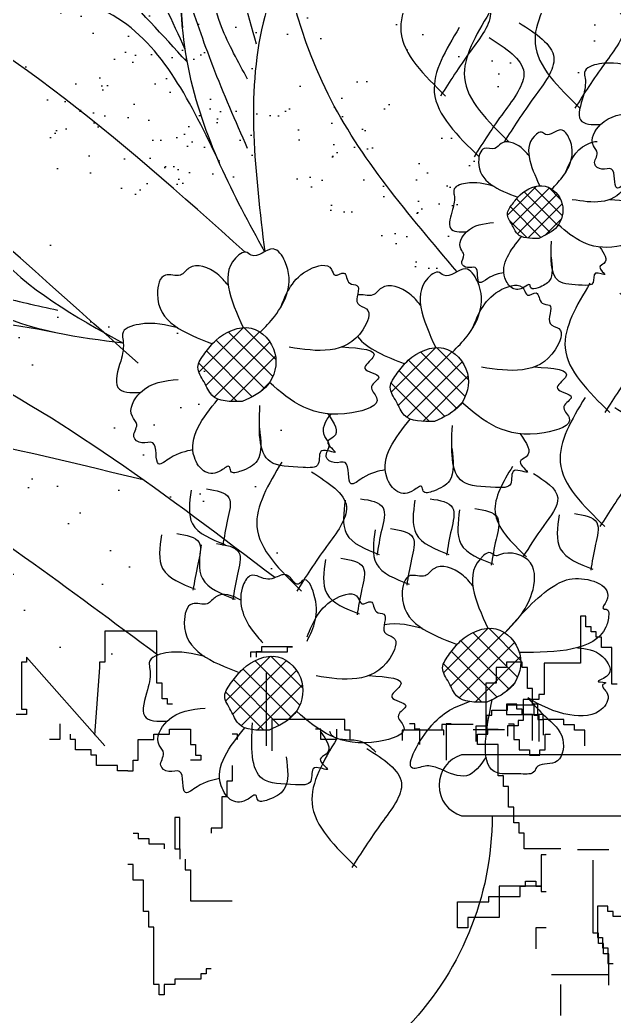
# Model space of a CAD drawing. Extents: x 686 to 7153, y 6615 to 11583.
# Drawn here: x 4427.6 to 4494.8, y 8454.2 to 8566.9 of the extents above; entities that cross this region are included whole.
import ezdxf

# ---------------------------------------------------------------- set-up
doc = ezdxf.new("R2010")
doc.units = 0
doc.header["$MEASUREMENT"] = 0
for name, color, linetype in [('3', 3, 'CONTINUOUS'), ('7', 7, 'CONTINUOUS'), ('TEXT', 3, 'CONTINUOUS')]:
    doc.layers.add(name, color=color, linetype=linetype)

# ---------------------------------------------------------------- blocks, each defined once
blk = doc.blocks.new('花03')
at = {"layer": '3'}
h = blk.add_hatch(dxfattribs=at)
h.set_pattern_fill('AR-SAND', color=256, scale=10, style=0)
h.set_pattern_definition([(142.5, (2132.02, 555.678), (1.1339, 34.68283), [0, -27.36, 0, -30.6, 0, -29.25]), (172.5, (2132.02, 555.68), (-31.856, 50.7986), [0, -14.76, 0, -24.66, 0, -9.45]), (212.5, (2154.16, 555.678), (-56.05455, 0.10186), [0, -9, 0, -32.4, 0, -42.3]), (222.5, (2154.16, 555.68), (-54.1103, 15.7982), [0, -4.5, 0, -21.24, 0, -24.3])])
edge = h.paths.add_edge_path()
edge.add_spline(control_points=[(582.15, 824.79), (623.98, 848.77), (736.66, 906.11), (864, 879.07), (943.82, 860.79)], knot_values=[5.680597, 5.680597, 5.680597, 5.680597, 83.83194, 214.07198, 214.07198, 214.07198, 214.07198], degree=3, periodic=0)
edge.add_line((943.82, 860.79), (949.68, 826.62))
edge.add_line((949.68, 826.62), (904.77, 811.76))
edge.add_spline(control_points=[(904.77, 811.76), (904.65, 811.76), (897.02, 811.58), (887.17, 806.8), (879.18, 811.38), (877.82, 812.16)], knot_values=[18.313848, 18.313848, 18.313848, 18.313848, 18.60136, 36.473271, 40.143257, 40.143257, 40.143257, 40.143257], degree=3, periodic=0)
edge.add_spline(control_points=[(877.82, 812.16), (880.04, 809.77), (882.27, 807.38), (884.53, 805.06)], knot_values=[0, 0, 0, 0, 7.548312, 7.548312, 7.548312, 7.548312], degree=3, periodic=0)
edge.add_line((884.53, 805.06), (571.57, 701.47))
edge.add_line((571.57, 701.47), (582.15, 824.79))
h = blk.add_hatch(dxfattribs=at)
h.set_pattern_fill('AR-SAND', color=256, scale=10, style=0)
h.set_pattern_definition([(142.5, (973.54, 207.076), (1.1339, 34.6828), [0, -27.36, 0, -30.6, 0, -29.25]), (172.5, (973.54, 207.076), (-31.856, 50.7986), [0, -14.76, 0, -24.66, 0, -9.45]), (212.5, (995.68, 207.076), (-56.0546, 0.1019), [0, -9, 0, -32.4, 0, -42.3]), (222.5, (995.68, 207.076), (-54.1103, 15.7982), [0, -4.5, 0, -21.24, 0, -24.3])])
edge = h.paths.add_edge_path()
edge.add_line((318.01, 812.9), (347.35, 815.95))
edge.add_line((347.35, 815.95), (328.4, 836.71))
edge.add_line((328.4, 836.71), (355.9, 836.71))
edge.add_line((355.9, 836.71), (368.13, 855.03))
edge.add_line((368.13, 855.03), (371.79, 831.22))
edge.add_line((371.79, 831.22), (402.35, 818.4))
edge.add_line((402.35, 818.4), (441.46, 806.79))
edge.add_line((441.46, 806.79), (486.07, 829.39))
edge.add_line((486.07, 829.39), (509.3, 866.02))
edge.add_line((509.3, 866.02), (519.68, 843.43))
edge.add_line((519.68, 843.43), (541.07, 851.98))
edge.add_line((541.07, 851.98), (567.35, 850.14))
edge.add_line((567.35, 850.14), (565.52, 830.61))
edge.add_line((565.52, 830.61), (534.35, 788.48))
edge.add_line((534.35, 788.48), (621.13, 787.26))
edge.add_line((621.13, 787.26), (619.3, 771.38))
edge.add_line((619.3, 771.38), (629.69, 741.47))
edge.add_line((629.69, 741.47), (626.02, 732.92))
edge.add_line((626.02, 732.92), (624.8, 709.72))
edge.add_line((624.8, 709.72), (597.3, 727.42))
edge.add_line((597.3, 727.42), (587.52, 712.16))
edge.add_line((587.52, 712.16), (572.85, 747.57))
edge.add_line((572.85, 747.57), (561.24, 734.75))
edge.add_line((561.24, 734.75), (525.18, 710.94))
edge.add_line((525.18, 710.94), (462.24, 709.11))
edge.add_line((462.24, 709.11), (453.68, 690.18))
edge.add_line((453.68, 690.18), (399.14, 670.7))
edge.add_line((399.14, 670.7), (369.66, 722.37))
edge.add_spline(control_points=[(369.66, 722.37), (369.99, 722.92), (370.31, 723.47), (370.63, 724.02)], knot_values=[0, 0, 0, 0, 1.310531, 1.310531, 1.310531, 1.310531], degree=3, periodic=0)
edge.add_spline(control_points=[(370.63, 724.02), (369.86, 724.25), (369.1, 724.48), (368.33, 724.7)], knot_values=[28.122239, 28.122239, 28.122239, 28.122239, 29.733362, 29.733362, 29.733362, 29.733362], degree=3, periodic=0)
edge.add_line((368.33, 724.7), (357.72, 743.31))
edge.add_spline(control_points=[(357.72, 743.31), (359.17, 744.23), (371.66, 751.65), (386.42, 754.98), (399.44, 757.92)], knot_values=[0, 0, 0, 0, 2.917651, 24.676191, 24.676191, 24.676191, 24.676191], degree=3, periodic=0)
edge.add_spline(control_points=[(399.44, 757.92), (380.59, 761.13), (361.73, 764.35), (349.66, 757.43)], knot_values=[0, 0, 0, 0, 33.828306, 33.828306, 33.828306, 33.828306], degree=3, periodic=0)
edge.add_line((349.66, 757.43), (318.01, 812.9))
h = blk.add_hatch(dxfattribs=at)
h.set_pattern_fill('AR-SAND', color=256, scale=4, style=0)
h.set_pattern_definition([(142.5, (1185.751, 715.99), (0.45355, 13.87313), [0, -10.944, 0, -12.24, 0, -11.7]), (172.5, (1185.751, 715.99), (-12.7424, 20.31945), [0, -5.904, 0, -9.864, 0, -3.78]), (212.5, (1194.607, 715.99), (-22.42182, 0.04075), [0, -3.6, 0, -12.96, 0, -16.92]), (222.5, (1194.607, 715.99), (-21.6441, 6.31926), [0, -1.8, 0, -8.496, 0, -9.72])])
h.paths.add_polyline_path([(664.64, 754.44), (674.14, 740.79), (669.13, 732.96), (670.66, 719.48), (653.03, 707.09), (645.63, 722.74), (646.71, 732.09), (643.67, 737.09)])
h.paths.add_polyline_path([(596.22, 727.53), (583.82, 728.4), (574.24, 734.05), (582.51, 743.18), (573.37, 745.79), (592.3, 758.19), (626.26, 764.48), (618.64, 747.1), (612.33, 749.49)])
h = blk.add_hatch(dxfattribs=at)
h.set_pattern_fill('AR-SAND', color=256, scale=4, style=0)
h.set_pattern_definition([(142.5, (1209.718, 700.013), (0.45355, 13.87313), [0, -10.944, 0, -12.24, 0, -11.7]), (172.5, (1209.718, 700.013), (-12.7424, 20.31945), [0, -5.904, 0, -9.864, 0, -3.78]), (212.5, (1218.574, 700.013), (-22.42182, 0.04075), [0, -3.6, 0, -12.96, 0, -16.92]), (222.5, (1218.574, 700.013), (-21.6441, 6.31926), [0, -1.8, 0, -8.496, 0, -9.72])])
h.paths.add_polyline_path([(688.6, 738.47), (698.1, 724.81), (693.1, 716.99), (694.62, 703.51), (676.99, 691.11), (669.59, 706.77), (670.68, 716.12), (667.63, 721.12)])
h.paths.add_polyline_path([(620.19, 711.55), (607.78, 712.42), (598.21, 718.07), (606.48, 727.21), (597.34, 729.82), (616.27, 742.21), (650.23, 748.51), (642.61, 731.12), (636.29, 733.51)])
h = blk.add_hatch(dxfattribs=at)
h.set_pattern_fill('ANSI37', color=256, scale=12.8, style=0)
h.set_pattern_definition([(135, (1347.9698, 689.3003), (2.036468, 2.036468), []), (45, (1347.9698, 689.3003), (2.036468, -2.036468), [])])
edge = h.paths.add_edge_path()
edge.add_spline(control_points=[(714.21, 705.55), (714.21, 705.55), (716.16, 706.44), (720.16, 708.27), (722.03, 715.66), (716.17, 722.06), (709.5, 718.97), (706.85, 715.42), (704.6, 712.43), (706.69, 709.57), (708.25, 705.46), (711.83, 705.51), (714.21, 705.55)], knot_values=[0, 0, 0, 0, 0, 3.443903, 7.047216, 10.915182, 15.069887, 16.959662, 18.707773, 20.48173, 22.212264, 25.659765, 25.659765, 25.659765, 25.659765], degree=3, periodic=0)
h = blk.add_hatch(dxfattribs=at)
h.set_pattern_fill('AR-SAND', color=256, scale=10, style=0)
h.set_pattern_definition([(142.5, (886.288, 444.59), (1.1339, 34.6828), [0, -27.36, 0, -30.6, 0, -29.25]), (172.5, (886.29, 444.59), (-31.856, 50.7986), [0, -14.76, 0, -24.66, 0, -9.45]), (212.5, (908.428, 444.59), (-56.0546, 0.1019), [0, -9, 0, -32.4, 0, -42.3]), (222.5, (908.43, 444.59), (-54.1103, 15.798), [0, -4.5, 0, -21.24, 0, -24.3])])
edge = h.paths.add_edge_path()
edge.add_line((475.67, 646.57), (515.14, 675.08))
edge.add_line((515.14, 675.08), (533.35, 661.13))
edge.add_line((533.35, 661.13), (577.68, 683.57))
edge.add_line((577.68, 683.57), (616.54, 679.93))
edge.add_line((616.54, 679.93), (645.08, 650.82))
edge.add_line((645.08, 650.82), (640.22, 611.99))
edge.add_line((640.22, 611.99), (588, 584.69))
edge.add_line((588, 584.69), (546.11, 585.3))
edge.add_line((546.11, 585.3), (502.39, 553.76))
edge.add_line((502.39, 553.76), (361.55, 597.33))
edge.add_spline(control_points=[(361.55, 597.33), (363.2, 597.24), (364.85, 597.13), (366.5, 597.03)], knot_values=[168.504775, 168.504775, 168.504775, 168.504775, 171.165478, 171.165478, 171.165478, 171.165478], degree=3, periodic=0)
edge.add_spline(control_points=[(366.5, 597.03), (384.92, 597.45), (403.35, 597.87), (421.69, 598.71)], knot_values=[0, 0, 0, 0, 30.413351, 30.413351, 30.413351, 30.413351], degree=3, periodic=0)
edge.add_line((421.69, 598.71), (475.67, 646.57))
h = blk.add_hatch(dxfattribs=at)
h.set_pattern_fill('ANSI37', color=256, scale=18, style=0)
h.set_pattern_definition([(135, (1521.5197, 636.53), (2.863782, 2.863782), []), (45, (1521.5197, 636.53), (2.863782, -2.863782), [])])
edge = h.paths.add_edge_path()
edge.add_spline(control_points=[(630.29, 659.38), (630.29, 659.38), (633.04, 660.63), (638.66, 663.21), (641.29, 673.6), (633.05, 682.6), (623.68, 678.26), (619.94, 673.27), (616.79, 669.05), (619.72, 665.03), (621.92, 659.25), (626.95, 659.33), (630.29, 659.38)], knot_values=[0, 0, 0, 0, 0, 4.842988, 9.910147, 15.349475, 21.192028, 23.849524, 26.307806, 28.802433, 31.235996, 36.084044, 36.084044, 36.084044, 36.084044], degree=3, periodic=0)
h = blk.add_hatch(dxfattribs=at)
h.set_pattern_fill('ANSI37', color=256, scale=18, style=0)
h.set_pattern_definition([(135, (1575.932, 630.8903), (2.863782, 2.863782), []), (45, (1575.932, 630.8903), (2.863782, -2.863782), [])])
edge = h.paths.add_edge_path()
edge.add_spline(control_points=[(684.71, 653.74), (684.71, 653.74), (687.45, 654.99), (693.07, 657.57), (695.7, 667.96), (687.46, 676.96), (678.09, 672.62), (674.35, 667.63), (671.2, 663.41), (674.13, 659.39), (676.33, 653.61), (681.36, 653.69), (684.71, 653.74)], knot_values=[0, 0, 0, 0, 0, 4.842988, 9.910147, 15.349475, 21.192028, 23.849524, 26.307806, 28.802433, 31.235996, 36.084044, 36.084044, 36.084044, 36.084044], degree=3, periodic=0)
h = blk.add_hatch(dxfattribs=at)
h.set_pattern_fill('ANSI37', color=256, scale=18, style=0)
h.set_pattern_definition([(135, (1590.7282, 551.4916), (2.863782, 2.863782), []), (45, (1590.7282, 551.4916), (2.863782, -2.863782), [])])
edge = h.paths.add_edge_path()
edge.add_spline(control_points=[(699.5, 574.34), (699.5, 574.34), (702.25, 575.6), (707.87, 578.17), (710.5, 588.57), (702.25, 597.56), (692.89, 593.22), (689.15, 588.23), (686, 584.01), (688.93, 580), (691.13, 574.21), (696.15, 574.29), (699.5, 574.34)], knot_values=[0, 0, 0, 0, 0, 4.842988, 9.910147, 15.349475, 21.192028, 23.849524, 26.307806, 28.802433, 31.235996, 36.084044, 36.084044, 36.084044, 36.084044], degree=3, periodic=0)
h = blk.add_hatch(dxfattribs=at)
h.set_pattern_fill('ANSI37', color=256, scale=18, style=0)
h.set_pattern_definition([(135, (1529.1224, 543.5556), (2.863782, 2.863782), []), (45, (1529.1224, 543.5556), (2.863782, -2.863782), [])])
edge = h.paths.add_edge_path()
edge.add_spline(control_points=[(637.9, 566.4), (637.9, 566.4), (640.64, 567.66), (646.26, 570.23), (648.89, 580.63), (640.65, 589.62), (631.28, 585.29), (627.55, 580.29), (624.39, 576.08), (627.32, 572.06), (629.52, 566.28), (634.55, 566.35), (637.9, 566.4)], knot_values=[0, 0, 0, 0, 0, 4.842988, 9.910147, 15.349475, 21.192028, 23.849524, 26.307806, 28.802433, 31.235996, 36.084044, 36.084044, 36.084044, 36.084044], degree=3, periodic=0)
for p, q in [((727.51, 598.64), (726.03, 598.64)), ((726.03, 598.64), (726.03, 585.37)), ((727.51, 595.69), (727.51, 598.64)), ((728.98, 595.69), (727.51, 595.69)), ((728.98, 594.22), (728.98, 595.69)), ((606.22, 594.46), (591.46, 594.46)), ((591.46, 594.46), (591.46, 585.62)), ((606.22, 579.72), (606.22, 594.46)), ((730.46, 594.22), (728.98, 594.22)), ((730.46, 592.74), (730.46, 594.22)), ((731.93, 592.74), (730.46, 592.74)), ((731.93, 589.8), (731.93, 592.74)), ((644.58, 590.04), (635.73, 590.04)), ((635.73, 590.04), (635.73, 588.56)), ((643.1, 588.56), (643.1, 590.04)), ((643.1, 590.04), (644.58, 590.04)), ((734.88, 589.8), (731.93, 589.8)), ((734.88, 579.48), (734.88, 589.8)), ((591.46, 562.03), (569.33, 587.09)), ((569.33, 587.09), (569.33, 585.62)), ((632.77, 587.09), (632.77, 588.56)), ((632.77, 588.56), (643.1, 588.56)), ((635.73, 588.56), (634.25, 588.56)), ((634.25, 588.56), (634.25, 587.09)), ((569.33, 585.62), (567.86, 585.62)), ((567.86, 585.62), (567.86, 572.35)), ((589.99, 584.14), (588.51, 564.98)), ((591.46, 585.62), (589.99, 585.62)), ((589.99, 585.62), (589.99, 584.14)), ((705.07, 584.14), (702.12, 584.14)), ((702.12, 584.14), (702.12, 579.72)), ((709.49, 585.62), (705.07, 585.62)), ((705.07, 585.62), (705.07, 584.14)), ((709.49, 584.14), (709.49, 585.62)), ((710.97, 584.14), (709.49, 584.14)), ((710.97, 578.24), (710.97, 584.14)), ((726.03, 585.37), (715.7, 585.37)), ((715.7, 585.37), (715.7, 576.53)), ((637.2, 562.03), (637.2, 582.67)), ((607.69, 579.72), (606.22, 579.72)), ((607.69, 575.3), (607.69, 579.72)), ((702.12, 579.72), (699.17, 579.72)), ((699.17, 579.72), (699.17, 564.98)), ((712.44, 578.24), (710.97, 578.24)), ((712.44, 573.82), (712.44, 578.24)), ((736.36, 579.48), (734.88, 579.48)), ((609.17, 575.3), (607.69, 575.3)), ((609.17, 573.82), (609.17, 575.3)), ((714.23, 575.05), (709.8, 575.05)), ((709.8, 575.05), (709.8, 569.16)), ((715.7, 576.53), (714.23, 576.53)), ((714.23, 576.53), (714.23, 575.05)), ((567.86, 572.35), (569.33, 572.35)), ((569.33, 572.35), (569.33, 570.87)), ((610.64, 573.82), (609.17, 573.82)), ((700.95, 570.63), (700.95, 572.11)), ((700.95, 572.11), (705.38, 572.11)), ((708.02, 573.82), (705.07, 573.82)), ((705.07, 573.82), (705.07, 570.87)), ((705.38, 572.11), (705.38, 573.58)), ((705.38, 573.58), (712.75, 573.58)), ((708.02, 572.35), (708.02, 573.82)), ((709.49, 572.35), (708.02, 572.35)), ((709.49, 570.87), (709.49, 572.35)), ((713.92, 573.82), (712.44, 573.82)), ((712.75, 573.58), (712.75, 570.63)), ((713.92, 570.87), (713.92, 573.82)), ((569.33, 570.87), (566.38, 570.87)), ((659.33, 569.4), (638.68, 569.4)), ((638.68, 569.4), (638.68, 560.56)), ((659.33, 566.45), (659.33, 569.4)), ((699.48, 567.68), (699.48, 570.63)), ((699.48, 570.63), (700.95, 570.63)), ((705.07, 570.87), (713.92, 570.87)), ((712.44, 570.87), (709.49, 570.87)), ((712.44, 563.5), (712.44, 570.87)), ((712.75, 570.63), (714.23, 570.63)), ((713.92, 570.87), (713.92, 569.4)), ((715.4, 570.87), (713.92, 570.87)), ((713.92, 569.4), (715.4, 569.4)), ((714.23, 570.63), (714.23, 563.26)), ((715.4, 569.4), (715.4, 570.87)), ((715.4, 569.4), (715.4, 564.98)), ((721.3, 569.4), (715.4, 569.4)), ((721.3, 567.93), (721.3, 569.4)), ((578.79, 568.22), (578.79, 563.79)), ((609.77, 566.74), (615.67, 566.74)), ((609.77, 565.27), (609.77, 566.74)), ((615.67, 566.74), (615.67, 562.32)), ((652.55, 566.74), (651.08, 566.74)), ((652.55, 563.79), (652.55, 566.74)), ((656.98, 566.74), (656.98, 563.79)), ((660.81, 566.45), (659.33, 566.45)), ((660.81, 563.5), (660.81, 566.45)), ((687.36, 566.45), (675.56, 566.45)), ((675.56, 566.45), (675.56, 563.5)), ((679.11, 568.22), (677.64, 568.22)), ((679.11, 566.74), (679.11, 568.22)), ((680.59, 566.74), (679.11, 566.74)), ((680.59, 562.32), (680.59, 566.74)), ((686.8, 567.98), (686.8, 566.5)), ((695.65, 567.98), (686.8, 567.98)), ((687.36, 564.98), (687.36, 566.45)), ((687.96, 568.22), (687.96, 557.9)), ((689.44, 568.22), (687.96, 568.22)), ((704.5, 566.5), (695.65, 566.5)), ((696.52, 563.26), (696.52, 567.68)), ((696.52, 567.68), (699.48, 567.68)), ((699.77, 566.74), (702.72, 566.74)), ((699.77, 565.27), (699.77, 566.74)), ((708.33, 567.68), (705.38, 567.68)), ((705.38, 567.68), (705.38, 564.74)), ((705.67, 568.22), (707.14, 568.22)), ((707.14, 568.22), (707.14, 563.79)), ((709.8, 569.16), (708.33, 569.16)), ((708.33, 569.16), (708.33, 567.68)), ((724.25, 567.93), (721.3, 567.93)), ((724.25, 566.45), (724.25, 567.93)), ((727.2, 566.45), (724.25, 566.45)), ((727.2, 562.03), (727.2, 566.45)), ((578.79, 563.79), (575.84, 563.79)), ((581.74, 563.79), (581.74, 565.27)), ((583.21, 563.79), (581.74, 563.79)), ((583.21, 560.85), (583.21, 563.79)), ((600.92, 563.79), (605.34, 563.79)), ((600.92, 557.9), (600.92, 563.79)), ((605.34, 565.27), (609.77, 565.27)), ((605.34, 563.79), (605.34, 565.27)), ((628.95, 565.27), (627.47, 565.27)), ((628.95, 563.79), (628.95, 565.27)), ((656.98, 563.79), (652.55, 563.79)), ((696.82, 565.27), (699.77, 565.27)), ((696.82, 562.32), (696.82, 565.27)), ((707.14, 563.79), (708.62, 563.79)), ((708.62, 563.79), (708.62, 560.85)), ((716, 565.27), (717.47, 565.27)), ((716, 560.85), (716, 565.27)), ((587.64, 560.85), (583.21, 560.85)), ((587.64, 559.37), (587.64, 560.85)), ((615.67, 562.32), (617.15, 562.32)), ((617.15, 562.32), (617.15, 559.37)), ((702.72, 562.32), (696.82, 562.32)), ((702.72, 553.48), (702.72, 562.32)), ((708.62, 560.85), (711.57, 560.85)), ((711.57, 560.85), (711.57, 559.37)), ((714.52, 560.85), (716, 560.85)), ((714.52, 559.37), (714.52, 560.85)), ((589.11, 559.37), (587.64, 559.37)), ((589.11, 556.42), (589.11, 559.37)), ((617.15, 559.37), (618.62, 559.37)), ((618.62, 559.37), (618.62, 557.9)), ((711.57, 559.37), (714.52, 559.37)), ((595.02, 556.42), (589.11, 556.42)), ((595.02, 554.95), (595.02, 556.42)), ((599.44, 557.9), (600.92, 557.9)), ((599.44, 554.95), (599.44, 557.9)), ((618.62, 557.9), (615.67, 557.9)), ((627.47, 556.42), (627.47, 552)), ((597.97, 554.95), (595.02, 554.95)), ((597.97, 554.95), (599.44, 554.95)), ((704.19, 553.48), (702.72, 553.48)), ((704.19, 550.53), (704.19, 553.48)), ((626, 552), (626, 547.58)), ((627.47, 552), (626, 552)), ((705.67, 550.53), (704.19, 550.53)), ((705.67, 544.63), (705.67, 550.53)), ((624.52, 547.58), (624.52, 538.73)), ((626, 547.58), (624.52, 547.58)), ((707.14, 544.63), (705.67, 544.63)), ((707.14, 540.21), (707.14, 544.63)), ((611.24, 541.68), (611.24, 532.84)), ((612.72, 541.68), (611.24, 541.68)), ((612.72, 532.84), (612.72, 541.68)), ((621.57, 538.73), (621.57, 537.26)), ((624.52, 538.73), (621.57, 538.73)), ((708.62, 540.21), (707.14, 540.21)), ((708.62, 537.26), (708.62, 540.21)), ((599.44, 537.26), (600.92, 537.26)), ((600.92, 537.26), (600.92, 535.79)), ((600.92, 535.79), (603.87, 535.79)), ((603.87, 535.79), (603.87, 534.31)), ((710.09, 537.26), (708.62, 537.26)), ((710.09, 532.84), (710.09, 537.26)), ((603.87, 534.31), (608.29, 534.31)), ((608.29, 534.31), (608.29, 532.84)), ((611.24, 532.84), (612.72, 532.84)), ((612.72, 532.84), (612.72, 529.89)), ((720.42, 532.84), (710.09, 532.84)), ((734.01, 532.6), (725.16, 532.6)), ((614.2, 529.89), (614.2, 526.94)), ((714.83, 531.12), (714.83, 522.28)), ((716.31, 531.12), (714.83, 531.12)), ((599.44, 528.42), (597.97, 528.42)), ((599.44, 523.99), (599.44, 528.42)), ((729.58, 509.01), (729.58, 529.65)), ((614.2, 526.94), (615.67, 526.94)), ((615.67, 526.94), (615.67, 518.1)), ((602.39, 523.99), (599.44, 523.99)), ((602.39, 515.15), (602.39, 523.99)), ((703.03, 522.28), (703.03, 513.43)), ((714.83, 522.28), (703.03, 522.28)), ((708.93, 522.28), (710.4, 522.28)), ((708.93, 519.33), (708.93, 522.28)), ((710.4, 523.75), (713.35, 523.75)), ((710.4, 522.28), (710.4, 523.75)), ((713.35, 523.75), (713.35, 522.28)), ((713.35, 522.28), (714.83, 522.28)), ((714.83, 522.28), (714.83, 520.8)), ((700.08, 519.33), (708.93, 519.33)), ((700.08, 517.85), (700.08, 519.33)), ((714.83, 520.8), (716.31, 520.8)), ((615.67, 518.1), (627.47, 518.1)), ((691.22, 517.85), (700.08, 517.85)), ((691.22, 510.48), (691.22, 517.85)), ((733.7, 516.62), (730.75, 516.62)), ((730.75, 516.62), (730.75, 507.78)), ((733.7, 515.15), (733.7, 516.62)), ((603.87, 515.15), (602.39, 515.15)), ((603.87, 510.73), (603.87, 515.15)), ((694.17, 513.43), (694.17, 510.48)), ((703.03, 513.43), (694.17, 513.43)), ((735.18, 515.15), (733.7, 515.15)), ((735.18, 513.67), (735.18, 515.15)), ((738.13, 513.67), (735.18, 513.67)), ((605.34, 510.73), (603.87, 510.73)), ((605.34, 494.51), (605.34, 510.73)), ((694.17, 510.48), (691.22, 510.48)), ((713.35, 510.48), (713.35, 504.59)), ((716.31, 510.48), (713.35, 510.48)), ((731.06, 509.01), (729.58, 509.01)), ((730.75, 507.78), (732.22, 507.78)), ((731.06, 506.06), (731.06, 509.01)), ((732.22, 507.78), (732.22, 504.83)), ((732.53, 506.06), (731.06, 506.06)), ((732.22, 504.83), (733.7, 504.83)), ((732.53, 503.11), (732.53, 506.06)), ((733.7, 504.83), (733.7, 500.41)), ((734.01, 503.11), (732.53, 503.11)), ((734.01, 494.27), (734.01, 503.11)), ((620.1, 498.93), (620.1, 497.46)), ((621.57, 498.93), (620.1, 498.93)), ((733.7, 500.41), (735.18, 500.41)), ((611.24, 495.98), (611.24, 494.51)), ((618.62, 495.98), (611.24, 495.98)), ((618.62, 497.46), (618.62, 495.98)), ((620.1, 497.46), (618.62, 497.46)), ((734.01, 497.22), (717.78, 497.22)), ((606.82, 494.51), (605.34, 494.51)), ((606.82, 491.56), (606.82, 494.51)), ((608.29, 494.51), (608.29, 491.56)), ((611.24, 494.51), (608.29, 494.51)), ((720.42, 485.67), (720.42, 494.51)), ((608.29, 491.56), (606.82, 491.56))]:
    blk.add_line(p, q, dxfattribs=at)
for points, knots in [([(600.86, 670.22), (556.58, 709.92), (452.36, 803.36), (287.24, 902.65), (161.16, 911.25), (116.39, 914.3)], [0, 0, 0, 0, 99.518485, 234.276714, 308.461493, 308.461493, 308.461493, 308.461493]), ([(691.1, 696.11), (677.38, 712.23), (634.74, 762.31), (637.4, 830.13), (639.2, 876.12)], [0, 0, 0, 0, 34.479679, 107.100345, 107.100345, 107.100345, 107.100345]), ([(614.21, 758.99), (606.96, 774.82), (597.09, 796.37), (574.45, 823.42), (584.33, 842.38), (589.83, 852.75), (591.61, 856.1)], [0, 0, 0, 0, 29.615627, 40.337084, 53.842481, 60.294419, 60.294419, 60.294419, 60.294419]), ([(594.02, 855.6), (598.38, 844.32), (609.59, 815.27), (611.98, 784.13), (613.44, 765.08)], [0, 0, 0, 0, 20.063038, 51.666612, 51.666612, 51.666612, 51.666612]), ([(623.85, 726.91), (615.92, 743.58), (604.23, 768.18), (568.79, 777.2), (538.19, 790.59), (527.64, 813.31), (521.57, 826.38)], [0, 0, 0, 0, 28.520813, 42.089946, 59.102983, 82.15631, 82.15631, 82.15631, 82.15631]), ([(614.64, 755.54), (601.03, 770.45), (574.8, 799.19), (540.24, 817.02), (523.61, 825.59)], [0, 0, 0, 0, 33.333086, 64.269136, 64.269136, 64.269136, 64.269136]), ([(636.69, 701.75), (627.92, 717.77), (610.16, 750.19), (612.49, 817.01), (649.28, 820.79), (664.72, 822.37)], [0, 0, 0, 0, 31.325525, 63.388748, 86.577846, 86.577846, 86.577846, 86.577846]), ([(664.72, 822.37), (652.85, 804.31), (628.72, 767.59), (634.01, 723.93), (636.69, 701.75)], [0, 0, 0, 0, 34.842981, 70.814605, 70.814605, 70.814605, 70.814605]), ([(634.32, 760.46), (631.85, 769.41), (627.19, 786.31), (627.02, 803.84), (626.94, 812.08)], [0, 0, 0, 0, 15.405155, 29.07805, 29.07805, 29.07805, 29.07805]), ([(631.15, 701.67), (595.24, 733.76), (509.6, 810.25), (393.75, 793.46), (326.5, 783.72)], [0, 0, 0, 0, 76.899175, 183.342956, 183.342956, 183.342956, 183.342956]), ([(631.86, 750.62), (629.16, 755.46), (620.54, 770.91), (619.23, 788.76), (618.33, 801.01)], [0, 0, 0, 0, 9.162302, 29.25591, 29.25591, 29.25591, 29.25591]), ([(682.21, 782.33), (678.45, 776.07), (670.42, 762.71), (681.79, 751.68), (687.83, 745.81)], [0, 0, 0, 0, 10.869298, 23.210281, 23.210281, 23.210281, 23.210281]), ([(690.64, 779.52), (695.38, 776.5), (704.39, 770.76), (693.68, 757.28), (688.99, 749.87), (686.43, 745.81)], [0, 0, 0, 0, 7.727947, 14.708253, 23.150655, 23.150655, 23.150655, 23.150655]), ([(720.19, 778.91), (716.43, 772.66), (708.4, 759.3), (719.77, 748.26), (725.82, 742.39)], [0, 0, 0, 0, 10.869298, 23.210281, 23.210281, 23.210281, 23.210281]), ([(631.86, 730.96), (628.46, 738.7), (622.07, 753.2), (617, 768.2), (614.64, 775.2)], [0, 0, 0, 0, 14.07806, 26.388508, 26.388508, 26.388508, 26.388508]), ([(728.63, 776.1), (733.37, 773.09), (742.38, 767.34), (731.67, 753.86), (726.98, 746.45), (724.41, 742.39)], [0, 0, 0, 0, 7.727947, 14.708253, 23.150655, 23.150655, 23.150655, 23.150655]), ([(700.19, 769.32), (696.43, 763.06), (688.39, 749.7), (699.77, 738.67), (705.81, 732.8)], [0, 0, 0, 0, 10.869298, 23.210281, 23.210281, 23.210281, 23.210281]), ([(708.62, 766.51), (713.36, 763.49), (722.37, 757.75), (711.66, 744.27), (706.97, 736.86), (704.41, 732.8)], [0, 0, 0, 0, 7.727947, 14.708253, 23.150655, 23.150655, 23.150655, 23.150655]), ([(691.68, 765.16), (687.92, 758.9), (679.88, 745.54), (691.25, 734.51), (697.3, 728.64)], [0, 0, 0, 0, 10.869298, 23.210281, 23.210281, 23.210281, 23.210281]), ([(700.11, 762.35), (704.85, 759.33), (713.86, 753.59), (703.15, 740.11), (698.46, 732.7), (695.89, 728.64)], [0, 0, 0, 0, 7.727947, 14.708253, 23.150655, 23.150655, 23.150655, 23.150655]), ([(741.09, 753.98), (738.11, 754.77), (733.66, 755.94), (726.66, 753.69), (727.64, 749.56), (726.82, 745.54), (724.16, 737.93), (729.22, 737.62), (731.65, 737.78)], [0, 0, 0, 0, 6.816828, 10.183085, 11.288409, 14.913158, 19.543566, 23.710296, 23.710296, 23.710296, 23.710296]), ([(596.69, 675.85), (584.01, 677.49), (558.34, 680.8), (521.49, 709.64), (534.51, 732.02), (539.97, 741.4)], [0, 0, 0, 0, 21.927867, 44.372123, 60.604493, 60.604493, 60.604493, 60.604493]), ([(539.97, 741.4), (545.3, 727.25), (556.14, 698.47), (583.03, 683.47), (596.69, 675.85)], [0, 0, 0, 0, 24.390087, 49.570224, 49.570224, 49.570224, 49.570224]), ([(744.82, 723.33), (743.03, 722.97), (740.26, 722.42), (734.79, 717.84), (736.35, 726.46), (732.07, 724.57), (728.99, 726.64), (731.58, 729.56), (728.15, 732.74), (732.11, 740.12), (737.74, 740.71), (741.18, 741.07)], [0, 0, 0, 0, 3.341332, 5.162827, 8.223958, 9.751614, 11.136391, 12.913443, 14.188624, 17.732113, 23.334643, 23.334643, 23.334643, 23.334643]), ([(717.83, 719.49), (718.85, 720.53), (721.11, 722.84), (723.88, 727.67), (723.8, 732.7), (720.36, 737.81), (716.92, 733.78), (714.92, 735.98), (709.09, 732.23), (711.89, 726.03), (714.44, 720.42)], [0, 0, 0, 0, 2.433667, 5.399029, 8.911039, 10.82588, 13.362526, 14.073481, 14.90673, 23.041298, 23.041298, 23.041298, 23.041298]), ([(711.38, 728.97), (710.72, 729.75), (708.88, 731.96), (704.14, 733.85), (701.82, 730.26), (697.92, 732.02), (695.62, 722.02), (702.7, 719.29), (708.24, 717.16)], [0, 0, 0, 0, 1.753937, 4.959702, 6.190667, 7.857395, 10.153542, 18.451712, 18.451712, 18.451712, 18.451712]), ([(721.87, 724.34), (723.08, 727.34), (724.61, 731.16), (729.82, 733.02), (730.73, 732.96)], [0, 0, 0, 0, 8.49091, 10.787951, 10.787951, 10.787951, 10.787951]), ([(701.3, 720.35), (698.92, 720.98), (695.36, 721.91), (689.75, 720.11), (690.54, 716.81), (689.88, 713.59), (687.75, 707.5), (691.81, 707.26), (693.75, 707.38)], [0, 0, 0, 0, 6.816828, 10.183085, 11.288409, 14.913158, 19.543566, 23.710296, 23.710296, 23.710296, 23.710296]), ([(714.21, 705.55), (716.16, 706.44), (720.16, 708.27), (722.03, 715.66), (716.17, 722.06), (709.5, 718.97), (706.85, 715.42), (704.6, 712.43), (706.69, 709.57), (708.25, 705.46), (711.83, 705.51), (714.21, 705.55)], [0, 0, 0, 0, 3.443903, 7.047216, 10.915182, 15.069887, 16.959662, 18.707773, 20.48173, 22.212264, 25.659765, 25.659765, 25.659765, 25.659765]), ([(734.29, 716.54), (738, 716.29), (743.26, 715.93), (737.1, 711.74), (743.5, 710.89), (739.12, 708.59), (743.22, 705.13), (729.76, 700.71), (724.03, 705.66), (719.73, 709.37)], [0, 0, 0, 0, 3.664256, 5.178859, 7.009294, 8.3448, 9.692417, 12.94752, 22.745348, 22.745348, 22.745348, 22.745348]), ([(639.58, 609.57), (609.41, 632.43), (545.37, 680.97), (467.3, 700.56), (426.02, 710.92)], [0, 0, 0, 0, 62.434846, 132.535457, 132.535457, 132.535457, 132.535457]), ([(704.28, 695.83), (702.85, 695.54), (700.63, 695.1), (696.26, 691.43), (697.51, 698.33), (694.08, 696.82), (691.62, 698.47), (693.69, 700.81), (690.94, 703.36), (694.11, 709.26), (698.62, 709.73), (701.37, 710.02)], [0, 0, 0, 0, 2.673065, 4.130262, 6.579167, 7.801291, 8.909113, 10.330754, 11.350899, 14.18569, 18.667714, 18.667714, 18.667714, 18.667714]), ([(717.68, 700.2), (717.98, 697.68), (718.47, 693.72), (714.91, 691.79), (711.83, 690.84), (711.74, 693.1), (709.42, 690.94), (706.46, 690.9), (702.34, 697.29), (706.28, 702.21), (709.34, 706.03)], [0, 0, 0, 0, 3.670992, 5.795028, 6.935677, 7.450537, 8.434846, 10.234673, 12.270331, 19.282001, 19.282001, 19.282001, 19.282001]), ([(731.45, 703.08), (732.68, 701.28), (734.32, 698.89), (730.37, 697.43), (734.62, 694.36), (729.11, 696.82), (730.32, 692.03), (724.83, 692.43), (717.22, 692.43), (717.58, 699.98), (717.8, 704.74)], [0, 0, 0, 0, 2.658684, 3.524424, 4.925307, 6.400864, 7.921625, 9.680339, 13.404092, 19.77476, 19.77476, 19.77476, 19.77476]), ([(635.39, 678.98), (636.82, 680.45), (640, 683.7), (643.9, 690.48), (643.78, 697.57), (638.95, 704.75), (634.1, 699.08), (631.3, 702.17), (623.09, 696.89), (627.04, 688.19), (630.61, 680.29)], [0, 0, 0, 0, 3.422345, 7.592385, 12.531149, 15.223894, 18.791052, 19.790832, 20.962589, 32.401826, 32.401826, 32.401826, 32.401826]), ([(626.31, 692.31), (625.39, 693.41), (622.8, 696.53), (616.14, 699.18), (612.87, 694.12), (607.39, 696.61), (604.15, 682.54), (614.11, 678.71), (621.9, 675.71)], [0, 0, 0, 0, 2.466473, 6.97458, 8.705625, 11.049461, 14.278418, 25.947719, 25.947719, 25.947719, 25.947719]), ([(641.07, 685.8), (642.76, 690.03), (645.22, 696.15), (655.32, 698.94), (656.33, 694.15), (659.96, 697.14), (659.75, 692.22), (664.68, 692.83), (661.12, 686.67), (667.48, 685.81), (661.78, 672), (651.56, 673.53), (643.59, 674.73)], [0, 0, 0, 0, 7.641819, 11.079043, 12.159209, 13.576335, 15.422489, 16.618586, 19.482562, 21.0739, 24.442521, 36.336138, 36.336138, 36.336138, 36.336138]), ([(689.8, 673.34), (691.23, 674.81), (694.41, 678.06), (698.31, 684.84), (698.19, 691.93), (693.36, 699.11), (688.52, 693.44), (685.71, 696.53), (677.51, 691.25), (681.45, 682.55), (685.03, 674.65)], [0, 0, 0, 0, 3.422345, 7.592385, 12.531149, 15.223894, 18.791052, 19.790832, 20.962589, 32.401826, 32.401826, 32.401826, 32.401826]), ([(578.17, 685.15), (572.39, 686.41), (561.55, 688.77), (550.97, 692.09), (546.03, 693.63)], [0, 0, 0, 0, 9.854642, 18.471956, 18.471956, 18.471956, 18.471956]), ([(680.72, 686.67), (679.81, 687.77), (677.21, 690.89), (670.55, 693.54), (667.28, 688.48), (664.17, 689.9), (662.95, 689.5), (662.91, 689.49)], [0, 0, 0, 0, 2.740526, 7.749534, 9.672917, 12.277179, 12.360497, 12.360497, 12.360497, 12.360497]), ([(695.48, 680.16), (697.18, 684.39), (699.64, 690.51), (709.74, 693.3), (710.74, 688.52), (714.37, 691.5), (714.16, 686.59), (719.09, 687.19), (715.53, 681.03), (721.9, 680.18), (716.19, 666.36), (705.97, 667.89), (698, 669.09)], [0, 0, 0, 0, 7.641819, 11.079043, 12.159209, 13.576335, 15.422489, 16.618586, 19.482562, 21.0739, 24.442521, 36.336138, 36.336138, 36.336138, 36.336138]), ([(728.67, 692.83), (724.91, 686.57), (716.88, 673.22), (728.25, 662.18), (734.29, 656.31)], [0, 0, 0, 0, 10.869298, 23.210281, 23.210281, 23.210281, 23.210281]), ([(737.11, 690.02), (741.84, 687), (750.86, 681.26), (740.15, 667.78), (735.46, 660.37), (732.89, 656.31)], [0, 0, 0, 0, 7.727947, 14.708253, 23.150655, 23.150655, 23.150655, 23.150655]), ([(606.41, 587.66), (581.47, 606.2), (531, 643.72), (452.18, 686.53), (396.35, 684.23), (372.96, 683.26)], [0, 0, 0, 0, 52.104526, 105.442841, 143.908172, 143.908172, 143.908172, 143.908172]), ([(577.16, 678.95), (564.46, 681.33), (545.72, 684.85), (526.01, 668.51), (505.83, 656.71), (488.63, 660.1), (478.73, 662.05)], [0, 0, 0, 0, 19.964569, 29.462962, 41.372088, 57.509417, 57.509417, 57.509417, 57.509417]), ([(612.14, 680.19), (608.79, 681.07), (603.78, 682.39), (595.91, 679.86), (597.01, 675.22), (596.08, 670.69), (593.09, 662.13), (598.79, 661.78), (601.52, 661.96)], [0, 0, 0, 0, 6.816828, 10.183085, 11.288409, 14.913158, 19.543566, 23.710296, 23.710296, 23.710296, 23.710296]), ([(630.29, 659.38), (633.04, 660.63), (638.66, 663.21), (641.29, 673.6), (633.05, 682.6), (623.68, 678.26), (619.94, 673.27), (616.79, 669.05), (619.72, 665.03), (621.92, 659.25), (626.95, 659.33), (630.29, 659.38)], [0, 0, 0, 0, 4.842988, 9.910147, 15.349475, 21.192028, 23.849524, 26.307806, 28.802433, 31.235996, 36.084044, 36.084044, 36.084044, 36.084044]), ([(658.53, 674.83), (663.75, 674.48), (671.14, 673.98), (662.48, 668.08), (671.48, 666.89), (665.33, 663.66), (671.09, 658.79), (652.16, 652.57), (644.1, 659.53), (638.05, 664.76)], [0, 0, 0, 0, 5.15286, 7.28277, 9.85682, 11.734874, 13.629962, 18.207451, 31.985646, 31.985646, 31.985646, 31.985646]), ([(684.71, 653.74), (687.45, 654.99), (693.07, 657.57), (695.7, 667.96), (687.46, 676.96), (678.09, 672.62), (674.35, 667.63), (671.2, 663.41), (674.13, 659.39), (676.33, 653.61), (681.36, 653.69), (684.71, 653.74)], [0, 0, 0, 0, 4.842988, 9.910147, 15.349475, 21.192028, 23.849524, 26.307806, 28.802433, 31.235996, 36.084044, 36.084044, 36.084044, 36.084044]), ([(712.94, 669.19), (718.17, 668.84), (725.55, 668.34), (716.89, 662.44), (725.9, 661.25), (719.74, 658.02), (725.51, 653.15), (706.57, 646.93), (698.51, 653.89), (692.47, 659.12)], [0, 0, 0, 0, 5.15286, 7.28277, 9.85682, 11.734874, 13.629962, 18.207451, 31.985646, 31.985646, 31.985646, 31.985646]), ([(616.34, 645.71), (614.32, 645.31), (611.2, 644.69), (605.05, 639.53), (606.81, 649.23), (601.99, 647.1), (598.53, 649.43), (601.44, 652.72), (597.58, 656.3), (602.04, 664.59), (608.37, 665.25), (612.24, 665.66)], [0, 0, 0, 0, 3.758998, 5.808181, 9.251953, 10.970566, 12.52844, 14.527623, 15.962202, 19.948627, 26.251473, 26.251473, 26.251473, 26.251473]), ([(602.31, 637.21), (555.2, 648.58), (476.9, 667.48), (397.62, 655.69), (366.04, 651)], [0, 0, 0, 0, 79.751764, 132.540909, 132.540909, 132.540909, 132.540909]), ([(635.17, 651.85), (635.6, 648.32), (636.29, 642.74), (631.27, 640.03), (626.94, 638.7), (626.83, 641.88), (623.56, 638.84), (619.39, 638.78), (613.6, 647.76), (619.15, 654.69), (623.45, 660.06)], [0, 0, 0, 0, 5.162332, 8.149258, 9.753296, 10.477318, 11.861502, 14.392509, 17.255153, 27.115314, 27.115314, 27.115314, 27.115314]), ([(727.27, 660.53), (723.5, 654.27), (715.47, 640.91), (726.84, 629.88), (732.89, 624.01)], [0, 0, 0, 0, 10.869298, 23.210281, 23.210281, 23.210281, 23.210281]), ([(654.54, 655.91), (656.27, 653.38), (658.57, 650.02), (653.02, 647.96), (658.99, 643.65), (651.25, 647.11), (652.96, 640.37), (645.23, 640.94), (634.53, 640.93), (635.03, 651.55), (635.34, 658.24)], [0, 0, 0, 0, 3.738774, 4.956222, 6.926213, 9.001215, 11.139785, 13.612977, 18.849505, 27.808257, 27.808257, 27.808257, 27.808257]), ([(735.7, 657.72), (740.44, 654.7), (749.45, 648.96), (738.74, 635.48), (734.05, 628.07), (731.48, 624.01)], [0, 0, 0, 0, 7.727947, 14.708253, 23.150655, 23.150655, 23.150655, 23.150655]), ([(670.75, 640.07), (668.73, 639.67), (665.62, 639.05), (659.46, 633.89), (661.22, 643.59), (656.4, 641.46), (652.94, 643.79), (655.86, 647.08), (652.17, 650.49), (653.81, 654.02), (655.46, 655.84)], [0, 0, 0, 0, 4.176664, 6.453534, 10.279948, 12.189517, 13.920488, 16.141804, 17.73578, 21.789534, 21.789534, 21.789534, 21.789534]), ([(689.58, 646.21), (690.02, 642.68), (690.7, 637.1), (685.69, 634.39), (681.36, 633.06), (681.24, 636.24), (677.97, 633.2), (673.8, 633.14), (668.01, 642.12), (673.56, 649.05), (677.86, 654.42)], [0, 0, 0, 0, 5.162332, 8.149258, 9.753296, 10.477318, 11.861502, 14.392509, 17.255153, 27.115314, 27.115314, 27.115314, 27.115314]), ([(708.95, 650.27), (710.68, 647.74), (712.98, 644.38), (707.43, 642.32), (713.41, 638.01), (705.66, 641.47), (707.37, 634.73), (699.64, 635.3), (688.95, 635.29), (689.44, 645.91), (689.75, 652.6)], [0, 0, 0, 0, 3.738774, 4.956222, 6.926213, 9.001215, 11.139785, 13.612977, 18.849505, 27.808257, 27.808257, 27.808257, 27.808257]), ([(641.51, 642.27), (637.75, 636.01), (629.72, 622.65), (641.09, 611.62), (647.13, 605.75)], [0, 0, 0, 0, 10.869298, 23.210281, 23.210281, 23.210281, 23.210281]), ([(706.74, 641), (704.11, 636.63), (698.49, 627.27), (706.45, 619.55), (710.68, 615.44)], [0, 0, 0, 0, 7.608509, 16.247197, 16.247197, 16.247197, 16.247197]), ([(649.95, 639.46), (654.68, 636.44), (663.7, 630.7), (652.99, 617.22), (648.3, 609.81), (645.73, 605.75)], [0, 0, 0, 0, 7.727947, 14.708253, 23.150655, 23.150655, 23.150655, 23.150655]), ([(712.65, 639.04), (715.96, 636.93), (722.27, 632.91), (714.77, 623.47), (711.49, 618.28), (709.69, 615.44)], [0, 0, 0, 0, 5.409563, 10.295777, 16.205459, 16.205459, 16.205459, 16.205459]), ([(615.89, 634.33), (615.4, 630.79), (614.37, 623.22), (621.62, 620.45), (625.47, 618.97)], [0, 0, 0, 0, 5.325956, 11.373038, 11.373038, 11.373038, 11.373038]), ([(620.23, 634.7), (622.95, 634.25), (628.11, 633.4), (625.89, 625.27), (625.21, 621.02), (624.84, 618.7)], [0, 0, 0, 0, 3.786694, 7.207044, 11.343821, 11.343821, 11.343821, 11.343821]), ([(659.47, 631.52), (658.98, 627.98), (657.95, 620.41), (665.2, 617.64), (669.05, 616.16)], [0, 0, 0, 0, 5.325956, 11.373038, 11.373038, 11.373038, 11.373038]), ([(663.81, 631.89), (666.53, 631.44), (671.69, 630.6), (669.47, 622.46), (668.79, 618.21), (668.42, 615.89)], [0, 0, 0, 0, 3.786694, 7.207044, 11.343821, 11.343821, 11.343821, 11.343821]), ([(679.15, 631.52), (678.66, 627.98), (677.63, 620.41), (684.88, 617.64), (688.73, 616.16)], [0, 0, 0, 0, 5.325956, 11.373038, 11.373038, 11.373038, 11.373038]), ([(683.49, 631.89), (686.21, 631.44), (691.38, 630.6), (689.16, 622.46), (688.47, 618.21), (688.1, 615.89)], [0, 0, 0, 0, 3.786694, 7.207044, 11.343821, 11.343821, 11.343821, 11.343821]), ([(691.8, 628.71), (691.32, 625.17), (690.28, 617.6), (697.53, 614.83), (701.39, 613.35)], [0, 0, 0, 0, 5.325956, 11.373038, 11.373038, 11.373038, 11.373038]), ([(696.14, 629.08), (698.86, 628.63), (704.03, 627.79), (701.81, 619.65), (701.13, 615.41), (700.75, 613.08)], [0, 0, 0, 0, 3.786694, 7.207044, 11.343821, 11.343821, 11.343821, 11.343821]), ([(719.92, 627.31), (719.43, 623.77), (718.4, 616.2), (725.65, 613.42), (729.5, 611.95)], [0, 0, 0, 0, 5.325956, 11.373038, 11.373038, 11.373038, 11.373038]), ([(724.26, 627.67), (726.98, 627.23), (732.14, 626.38), (729.92, 618.24), (729.24, 614), (728.87, 611.68)], [0, 0, 0, 0, 3.786694, 7.207044, 11.343821, 11.343821, 11.343821, 11.343821]), ([(667.9, 623.1), (667.42, 619.55), (666.38, 611.99), (673.63, 609.21), (677.49, 607.74)], [0, 0, 0, 0, 5.325956, 11.373038, 11.373038, 11.373038, 11.373038]), ([(672.25, 623.46), (674.96, 623.02), (680.13, 622.17), (677.91, 614.03), (677.23, 609.79), (676.85, 607.47)], [0, 0, 0, 0, 3.786694, 7.207044, 11.343821, 11.343821, 11.343821, 11.343821]), ([(607.45, 621.69), (606.97, 618.15), (605.93, 610.58), (613.18, 607.81), (617.04, 606.33)], [0, 0, 0, 0, 5.325956, 11.373038, 11.373038, 11.373038, 11.373038]), ([(611.8, 622.06), (614.51, 621.61), (619.68, 620.76), (617.46, 612.63), (616.78, 608.38), (616.4, 606.06)], [0, 0, 0, 0, 3.786694, 7.207044, 11.343821, 11.343821, 11.343821, 11.343821]), ([(618.7, 618.88), (618.22, 615.34), (617.18, 607.77), (624.43, 605), (628.28, 603.52)], [0, 0, 0, 0, 5.325956, 11.373038, 11.373038, 11.373038, 11.373038]), ([(623.04, 619.25), (625.76, 618.8), (630.93, 617.96), (628.71, 609.82), (628.02, 605.57), (627.65, 603.25)], [0, 0, 0, 0, 3.786694, 7.207044, 11.343821, 11.343821, 11.343821, 11.343821]), ([(704.6, 593.95), (706.04, 595.43), (709.24, 598.72), (712.86, 605.06), (713.86, 615.06), (705.66, 617.36), (701.82, 615.38), (700.51, 617.23), (692.27, 611.53), (696.23, 602.99), (699.82, 595.25)], [0, 0, 0, 0, 3.422345, 7.592385, 12.37545, 17.394518, 17.965159, 18.96494, 20.136697, 31.575933, 31.575933, 31.575933, 31.575933]), ([(653.85, 614.67), (653.36, 611.13), (652.32, 603.56), (659.57, 600.78), (663.43, 599.31)], [0, 0, 0, 0, 5.325956, 11.373038, 11.373038, 11.373038, 11.373038]), ([(658.19, 615.03), (660.9, 614.59), (666.07, 613.74), (663.85, 605.6), (663.17, 601.36), (662.8, 599.04)], [0, 0, 0, 0, 3.786694, 7.207044, 11.343821, 11.343821, 11.343821, 11.343821]), ([(695.52, 607.27), (694.6, 608.37), (692.01, 611.49), (685.35, 614.14), (682.07, 609.08), (676.6, 611.57), (673.36, 597.5), (683.31, 593.67), (691.11, 590.67)], [0, 0, 0, 0, 2.466473, 6.97458, 8.705625, 11.049461, 14.278418, 25.947719, 25.947719, 25.947719, 25.947719]), ([(648.67, 591.63), (650.52, 595.34), (653.05, 600.4), (648.43, 610.45), (645.56, 606.36), (643.53, 611.47), (640.08, 609.72), (636.81, 608.51), (632.88, 611.63), (628.38, 604.13), (631.16, 596.56), (635.12, 592.23), (636.18, 591.08)], [0, 0, 0, 0, 7.473024, 10.21688, 11.203878, 13.394641, 15.270508, 16.541997, 19.234839, 21.20843, 28.429589, 31.054081, 31.054081, 31.054081, 31.054081]), ([(704.6, 593.95), (709.04, 599.04), (714.88, 605.75), (725.14, 610.69), (736.84, 606.87), (731.6, 600.5), (733.9, 600.78), (734.07, 598.15), (731.4, 588.61), (719.28, 588.48), (708.69, 588.36)], [0, 0, 0, 0, 10.822118, 14.24266, 20.245541, 21.584572, 22.132904, 22.987401, 25.01942, 39.183348, 39.183348, 39.183348, 39.183348]), ([(629.89, 603.17), (627.66, 604.6), (623.52, 605.87), (620.47, 601.15), (615, 603.63), (611.76, 589.56), (621.71, 585.73), (629.5, 582.73)], [3.373037, 3.373037, 3.373037, 3.373037, 7.749534, 9.672917, 12.277179, 15.864909, 28.830799, 28.830799, 28.830799, 28.830799]), ([(648.67, 592.83), (650.37, 597.05), (652.83, 603.18), (662.93, 605.97), (663.93, 601.18), (667.56, 604.16), (667.35, 599.25), (672.28, 599.86), (668.72, 593.7), (675.09, 592.84), (669.38, 579.02), (659.16, 580.56), (651.19, 581.75)], [0, 0, 0, 0, 7.641819, 11.079043, 12.159209, 13.576335, 15.422489, 16.618586, 19.482562, 21.0739, 24.442521, 36.336138, 36.336138, 36.336138, 36.336138]), ([(699.5, 574.34), (702.25, 575.6), (707.87, 578.17), (710.5, 588.57), (702.25, 597.56), (692.89, 593.22), (689.15, 588.23), (686, 584.01), (688.93, 580), (691.13, 574.21), (696.15, 574.29), (699.5, 574.34)], [0, 0, 0, 0, 4.842988, 9.910147, 15.349475, 21.192028, 23.849524, 26.307806, 28.802433, 31.235996, 36.084044, 36.084044, 36.084044, 36.084044]), ([(619.74, 587.22), (616.39, 588.1), (611.39, 589.42), (603.51, 586.89), (604.61, 582.24), (603.68, 577.72), (600.69, 569.15), (606.39, 568.81), (609.12, 568.99)], [0, 0, 0, 0, 6.816828, 10.183085, 11.288409, 14.913158, 19.543566, 23.710296, 23.710296, 23.710296, 23.710296]), ([(725.15, 589.74), (727.56, 589.49), (731.86, 589.04), (736.19, 581.99), (729.08, 579.91), (734.18, 580.08), (731.36, 579.13), (734.81, 576.47), (731.7, 570.26), (721.4, 570.08), (714.72, 573.36), (711.1, 575.57)], [0, 0, 0, 0, 4.599701, 8.17166, 9.838264, 11.155687, 11.739594, 13.172623, 16.038322, 21.970642, 29.822103, 29.822103, 29.822103, 29.822103]), ([(637.9, 566.4), (640.64, 567.66), (646.26, 570.23), (648.89, 580.63), (640.65, 589.62), (631.28, 585.29), (627.55, 580.29), (624.39, 576.08), (627.32, 572.06), (629.52, 566.28), (634.55, 566.35), (637.9, 566.4)], [0, 0, 0, 0, 4.842988, 9.910147, 15.349475, 21.192028, 23.849524, 26.307806, 28.802433, 31.235996, 36.084044, 36.084044, 36.084044, 36.084044]), ([(666.13, 581.86), (671.36, 581.5), (678.75, 581.01), (670.08, 575.11), (679.09, 573.92), (672.93, 570.69), (678.7, 565.82), (659.76, 559.6), (651.7, 566.56), (645.66, 571.78)], [0, 0, 0, 0, 5.15286, 7.28277, 9.85682, 11.734874, 13.629962, 18.207451, 31.985646, 31.985646, 31.985646, 31.985646]), ([(711.1, 575.57), (712.71, 573.76), (716.09, 569.94), (722.27, 565.12), (720.34, 555.67), (713.91, 557.43), (712.8, 553.73), (707.94, 554.31), (696.74, 552.92), (699.15, 565.5), (700.97, 575.02)], [0, 0, 0, 0, 4.06121, 8.565897, 12.383107, 15.379545, 15.983821, 18.193731, 21.894165, 33.401709, 33.401709, 33.401709, 33.401709]), ([(623.94, 552.73), (621.92, 552.33), (618.81, 551.71), (612.66, 546.55), (614.41, 556.26), (609.6, 554.13), (606.13, 556.45), (609.05, 559.75), (605.18, 563.32), (609.64, 571.62), (615.97, 572.28), (619.85, 572.69)], [0, 0, 0, 0, 3.758998, 5.808181, 9.251953, 10.970566, 12.52844, 14.527623, 15.962202, 19.948627, 26.251473, 26.251473, 26.251473, 26.251473]), ([(699.29, 558.87), (697.64, 556.46), (694.35, 551.7), (687.43, 555.02), (682.84, 556.84), (674.91, 553.55), (683.82, 570.56), (690.86, 573.15), (694.57, 574.52)], [0, 0, 0, 0, 4.265073, 8.457486, 10.67722, 12.746323, 19.539577, 27.084768, 27.084768, 27.084768, 27.084768]), ([(642.77, 558.88), (643.21, 555.35), (643.89, 549.77), (638.88, 547.06), (634.55, 545.72), (634.43, 548.9), (631.16, 545.86), (626.99, 545.81), (621.2, 554.79), (626.75, 561.72), (631.05, 567.09)], [0, 0, 0, 0, 5.162332, 8.149258, 9.753296, 10.477318, 11.861502, 14.392509, 17.255153, 27.115314, 27.115314, 27.115314, 27.115314]), ([(652.41, 566.18), (654.15, 563.64), (656.45, 560.28), (650.89, 558.23), (656.87, 553.91), (649.13, 557.37), (650.83, 550.63), (643.1, 551.2), (632.41, 551.2), (632.9, 561.81), (633.22, 568.51)], [0, 0, 0, 0, 3.738774, 4.956222, 6.926213, 9.001215, 11.139785, 13.612977, 18.849505, 27.808257, 27.808257, 27.808257, 27.808257]), ([(657.09, 564.05), (653.33, 557.79), (645.3, 544.43), (656.67, 533.4), (662.71, 527.53)], [0, 0, 0, 0, 10.869298, 23.210281, 23.210281, 23.210281, 23.210281]), ([(668.14, 560.18), (666.87, 561.41), (663.64, 564.5), (656.87, 563.05), (655.3, 565.43), (655.08, 566.06)], [0, 0, 0, 0, 2.885247, 7.273571, 8.498155, 8.498155, 8.498155, 8.498155]), ([(665.52, 561.24), (670.26, 558.22), (679.27, 552.48), (668.56, 539), (663.87, 531.59), (661.31, 527.53)], [0, 0, 0, 0, 7.727947, 14.708253, 23.150655, 23.150655, 23.150655, 23.150655])]:
    blk.add_open_spline(points, degree=3, knots=knots, dxfattribs=at)
for points in [[(731.25, 737.75), (731.28, 737.66), (731.31, 737.56), (731.34, 737.46)], [(738.43, 719.9), (734.94, 714.77), (729.3, 715.62), (723.66, 716.46)], [(662.9, 677.76), (665.75, 674.14), (671.03, 672.1), (676.31, 670.07)], [(681.35, 595.15), (678.02, 596.03), (674.7, 596.9), (670.45, 596.2)]]:
    blk.add_open_spline(points, degree=3, dxfattribs=at)
at = {"layer": '7'}
blk.add_lwpolyline([(692.36, 542.18), (968.84, 542.18, 0.737346), (968.84, 559.46), (692.36, 559.46, 0.737346)], format="xyb", close=True, dxfattribs=at)
blk.add_lwpolyline([(701, 542.18, -0.414214), (614.6, 455.78, 0.23412), (744.2, 144.74, 0.23412)], format="xyb", dxfattribs=at)

msp = doc.modelspace()

# ---------------------------------------------------------------- block references
at = {"layer": 'TEXT', "xscale": 0.4, "yscale": 0.4, "zscale": 0.4}
msp.add_blockref('花03', (4200.65, 8259.94), dxfattribs=at)

doc.saveas('drawing.dxf')
